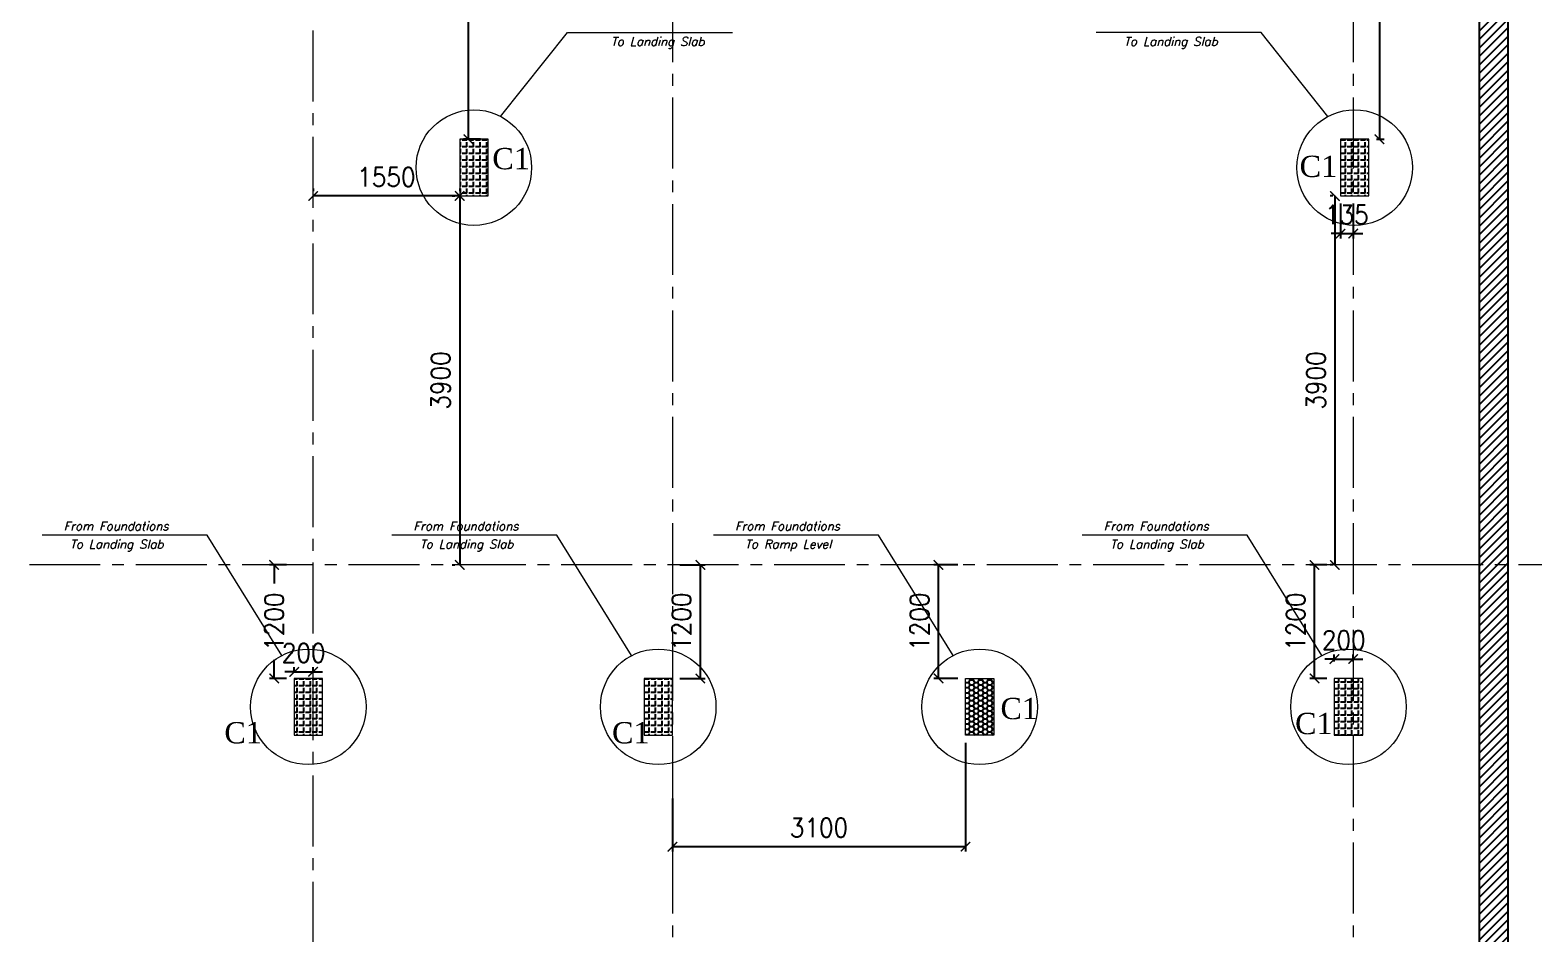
# Model space of a CAD drawing. Header units: millimetres. Extents: x -967280 to 3852, y 2833 to 1955156.
# Drawn here: x -508622 to -492718, y 409937 to 419491 of the extents above; entities that cross this region are included whole.
import ezdxf
from ezdxf.enums import TextEntityAlignment as Align

# ---------------------------------------------------------------- set-up
doc = ezdxf.new("R2010")
doc.units = ezdxf.units.MM
doc.header["$LTSCALE"] = 1000
doc.header["$PDMODE"] = 35
doc.header["$PDSIZE"] = 25
doc.linetypes.add('$0$DASHED2', pattern=[0.375, 0.25, -0.125])
doc.linetypes.add('Columns_Structural070816$0$CENTER2', pattern=[1.125, 0.75, -0.125, 0.125, -0.125])
for name, color, linetype, lineweight in [('00-DE-Hatch', 11, 'Continuous', 0), ('00-EG-Text', 3, 'Continuous', 0), ('S - column', 6, 'Continuous', 60), ('ST-000-AXIS', 9, 'Columns_Structural070816$0$CENTER2', 9), ('ST-RFT-BOT', 2, '$0$DASHED2', 30)]:
    doc.layers.add(name, color=color, linetype=linetype, lineweight=lineweight)
for name, color, linetype in [('_N-DIM 3', 7, 'Continuous'), ('R.C. footing', 4, 'Continuous'), ('S - BATH Hach', 1, 'Continuous'), ('S - col hach', 1, 'Continuous')]:
    doc.layers.add(name, color=color, linetype=linetype)
doc.styles.add('ASD', font='times.ttf')
doc.styles.add('E', font='ITALICC.shx')
doc.styles.add('TUNELNO', font='romans.shx', dxfattribs={"width": 0.9})
doc.dimstyles.new('Copy(2) of DSEC', dxfattribs={"dimtxt": 200, "dimasz": 100, "dimexe": 50, "dimexo": 80, "dimgap": 100, "dimtad": 1, "dimdec": 0, "dimrnd": 5, "dimzin": 0, "dimdsep": 46, "dimtxsty": 'TUNELNO', "dimblk": 'ARCHTICK', "dimcen": 0.09, "dimclrd": 1, "dimclre": 1, "dimclrt": 3, "dimadec": 0, "dimazin": 0, "dimtfac": 0.78125, "dimtdec": 0, "dimtix": 1, "dimtmove": 2, "dimatfit": 3, "dimldrblk": 'ARCHTICK', "dimfxl": 1, "dimtolj": 1, "dimtzin": 0, "dimarcsym": 0})
pattern_1 = [(90, (-416898.8693617994, -510539.7215643503), (-69.85000000000001, 4.3e-15), [50.8, -19.05]), (180, (-416898.8693617994, -510539.7215643503), (-8.6e-15, -69.85000000000001), [50.8, -19.05])]

# ---------------------------------------------------------------- blocks, each defined once
blk = doc.blocks.new('AXES-00')
at = {"layer": 'ST-000-AXIS'}
for p, q in [((552098.8693617983, 695813.8320931441), (552098.8693617983, 750979.5780758983)), ((555898.8693617983, 750979.5780758983), (555898.8693617983, 695813.8320931441)), ((563098.8693617987, 750979.5780758983), (563098.8693617987, 695813.8320931441)), ((575723.1772381836, 737039.7215643509), (505674.2525217133, 737039.7215643511))]:
    blk.add_line(p, q, dxfattribs=at)
blk = doc.blocks.new('_ArchTick')
at = {"color": 0, "linetype": 'ByBlock', "const_width": 0.15}
blk.add_lwpolyline([(-0.5, -0.5), (0.5, 0.5)], dxfattribs=at)
blk = doc.blocks.new('*D354')
at = {"layer": '_N-DIM 3', "color": 1, "linetype": 'Continuous', "lineweight": -2, "ltscale": 30, "transparency": 16777216}
for p, q in [((-494763.3966424271, 417657.3682430555), (-494763.3966424271, 417289.4427171381)), ((-494628.6901485041, 417657.3682430555), (-494628.6901485041, 417289.4427171381)), ((-494763.3966424271, 417339.4427171381), (-494863.3966424271, 417339.4427171381)), ((-494763.3966424271, 417339.4427171381), (-494628.6901485041, 417339.4427171381)), ((-494628.6901485041, 417339.4427171381), (-494528.6901485041, 417339.4427171381))]:
    blk.add_line(p, q, dxfattribs=at)
at = {"layer": 'Defpoints', "color": 0, "linetype": 'Continuous', "ltscale": 30, "transparency": 16777216}
for p in [(-494763.3966424271, 417737.3682430555), (-494628.6901485041, 417737.3682430555), (-494628.6901485041, 417339.4427171381)]:
    blk.add_point(p, dxfattribs=at)
at = {"layer": '_N-DIM 3', "color": 1, "linetype": 'Continuous', "lineweight": -2, "ltscale": 30, "transparency": 16777216, "xscale": 100, "yscale": 100, "zscale": 100}
blk.add_blockref('_ArchTick', (-494763.3966424271, 417339.4427171381), dxfattribs=at)
at = {"layer": '_N-DIM 3', "color": 1, "linetype": 'Continuous', "lineweight": -2, "ltscale": 30, "transparency": 16777216, "xscale": 100, "yscale": 100, "zscale": 100, "rotation": 180}
blk.add_blockref('_ArchTick', (-494628.6901485041, 417339.4427171381), dxfattribs=at)
at = {"layer": '_N-DIM 3', "color": 3, "linetype": 'Continuous', "ltscale": 30, "transparency": 16777216, "insert": (-494696.0433954656, 417539.4427171381), "char_height": 200, "attachment_point": 5, "style": 'TUNELNO'}
blk.add_mtext('\\A1;135', dxfattribs=at)
blk = doc.blocks.new('*D421')
at = {"layer": '_N-DIM 3', "color": 1, "linetype": 'Continuous', "lineweight": -2, "ltscale": 30, "transparency": 16777216}
for p, q in [((-505628.6901485046, 417817.3682430554), (-505628.6901485046, 417787.3682430554)), ((-504078.6863963016, 417817.3682430554), (-504078.6863963016, 417787.3682430554)), ((-504078.6863963016, 417737.3682430554), (-505628.6901485046, 417737.3682430554))]:
    blk.add_line(p, q, dxfattribs=at)
at = {"layer": 'Defpoints', "color": 0, "linetype": 'Continuous', "ltscale": 30, "transparency": 16777216}
for p in [(-505628.6901485046, 417737.3682430554), (-505628.6901485046, 417737.3682430554), (-504078.6863963016, 417737.3682430554)]:
    blk.add_point(p, dxfattribs=at)
at = {"layer": '_N-DIM 3', "color": 1, "linetype": 'Continuous', "lineweight": -2, "ltscale": 30, "transparency": 16777216, "xscale": 100, "yscale": 100, "zscale": 100, "rotation": 180}
blk.add_blockref('_ArchTick', (-505628.6901485046, 417737.3682430554), dxfattribs=at)
at = {"layer": '_N-DIM 3', "color": 1, "linetype": 'Continuous', "lineweight": -2, "ltscale": 30, "transparency": 16777216, "xscale": 100, "yscale": 100, "zscale": 100}
blk.add_blockref('_ArchTick', (-504078.6863963016, 417737.3682430554), dxfattribs=at)
at = {"layer": '_N-DIM 3', "color": 3, "linetype": 'Continuous', "ltscale": 30, "transparency": 16777216, "insert": (-504853.6882724031, 417937.3682430554), "char_height": 200, "attachment_point": 5, "style": 'TUNELNO'}
blk.add_mtext('\\A1;1550', dxfattribs=at)
blk = doc.blocks.new('*D422')
at = {"layer": '_N-DIM 3', "color": 1, "linetype": 'Continuous', "lineweight": -2, "ltscale": 30, "transparency": 16777216}
for p, q in [((-504158.6863963018, 417737.3682430556), (-504128.6863963046, 417737.3682430556)), ((-504078.6863963046, 417737.3682430556), (-504078.6863963046, 413837.368068479)), ((-504158.6863963018, 413837.368068479), (-504128.6863963046, 413837.368068479))]:
    blk.add_line(p, q, dxfattribs=at)
at = {"layer": 'Defpoints', "color": 0, "linetype": 'Continuous', "ltscale": 30, "transparency": 16777216}
for p in [(-504078.6863963018, 417737.3682430556), (-504078.6863963018, 413837.368068479), (-504078.6863963046, 413837.368068479)]:
    blk.add_point(p, dxfattribs=at)
at = {"layer": '_N-DIM 3', "color": 1, "linetype": 'Continuous', "lineweight": -2, "ltscale": 30, "transparency": 16777216, "xscale": 100, "yscale": 100, "zscale": 100}
for p, rotation in [((-504078.6863963046, 417737.3682430556), 90), ((-504078.6863963046, 413837.368068479), 270)]:
    blk.add_blockref('_ArchTick', p, dxfattribs=dict(at, rotation=rotation))
at = {"layer": '_N-DIM 3', "color": 3, "linetype": 'Continuous', "ltscale": 30, "transparency": 16777216, "insert": (-504278.6863963044, 415787.3681557674), "char_height": 200, "attachment_point": 5, "rotation": 90, "style": 'TUNELNO'}
blk.add_mtext('\\A1;3900', dxfattribs=at)
blk = doc.blocks.new('*D423')
at = {"layer": '_N-DIM 3', "color": 1, "linetype": 'Continuous', "lineweight": -2, "ltscale": 30, "transparency": 16777216}
for p, q in [((-494843.3966424273, 417737.3682430556), (-494872.2936807297, 417737.3682430556)), ((-494822.2936807297, 417737.3682430556), (-494822.2936807297, 413837.3680684787)), ((-494843.3966424273, 413837.3680684787), (-494872.2936807297, 413837.3680684787))]:
    blk.add_line(p, q, dxfattribs=at)
at = {"layer": 'Defpoints', "color": 0, "linetype": 'Continuous', "ltscale": 30, "transparency": 16777216}
for p in [(-494763.3966424273, 417737.3682430556), (-494822.2936807297, 413837.3680684787), (-494763.3966424273, 413837.3680684787)]:
    blk.add_point(p, dxfattribs=at)
at = {"layer": '_N-DIM 3', "color": 1, "linetype": 'Continuous', "lineweight": -2, "ltscale": 30, "transparency": 16777216, "xscale": 100, "yscale": 100, "zscale": 100}
for p, rotation in [((-494822.2936807297, 417737.3682430556), 90), ((-494822.2936807297, 413837.3680684787), 270)]:
    blk.add_blockref('_ArchTick', p, dxfattribs=dict(at, rotation=rotation))
at = {"layer": '_N-DIM 3', "color": 3, "linetype": 'Continuous', "ltscale": 30, "transparency": 16777216, "insert": (-495022.2936807295, 415787.3681557672), "char_height": 200, "attachment_point": 5, "rotation": 90, "style": 'TUNELNO'}
blk.add_mtext('\\A1;3900', dxfattribs=at)
blk = doc.blocks.new('*D424')
at = {"layer": '_N-DIM 3', "color": 1, "linetype": 'Continuous', "lineweight": -2, "ltscale": 30, "transparency": 16777216}
for p, q in [((-494828.6901484345, 412817.3682259458), (-494828.6901484345, 412892.2829250476)), ((-494628.6901485041, 412817.3682259458), (-494628.6901485041, 412892.2829250476)), ((-494828.6901484345, 412842.2829250476), (-494928.6901484345, 412842.2829250476)), ((-494828.6901484345, 412842.2829250476), (-494628.6901485041, 412842.2829250476)), ((-494628.6901485041, 412842.2829250476), (-494528.6901485041, 412842.2829250476))]:
    blk.add_line(p, q, dxfattribs=at)
at = {"layer": 'Defpoints', "color": 0, "linetype": 'Continuous', "ltscale": 30, "transparency": 16777216}
for p in [(-494828.6901484345, 412737.3682259458), (-494628.6901485041, 412842.2829250476), (-494628.6901485041, 412737.3682259458)]:
    blk.add_point(p, dxfattribs=at)
at = {"layer": '_N-DIM 3', "color": 1, "linetype": 'Continuous', "lineweight": -2, "ltscale": 30, "transparency": 16777216, "xscale": 100, "yscale": 100, "zscale": 100}
blk.add_blockref('_ArchTick', (-494828.6901484345, 412842.2829250476), dxfattribs=at)
at = {"layer": '_N-DIM 3', "color": 1, "linetype": 'Continuous', "lineweight": -2, "ltscale": 30, "transparency": 16777216, "xscale": 100, "yscale": 100, "zscale": 100, "rotation": 180}
blk.add_blockref('_ArchTick', (-494628.6901485041, 412842.2829250476), dxfattribs=at)
at = {"layer": '_N-DIM 3', "color": 3, "linetype": 'Continuous', "ltscale": 30, "transparency": 16777216, "insert": (-494728.6901484693, 413042.2829250476), "char_height": 200, "attachment_point": 5, "style": 'TUNELNO'}
blk.add_mtext('\\A1;200', dxfattribs=at)
blk = doc.blocks.new('*D425')
at = {"layer": '_N-DIM 3', "color": 1, "linetype": 'Continuous', "lineweight": -2, "ltscale": 30, "transparency": 16777216}
for p, q in [((-494908.6901484347, 413837.3680684787), (-495087.336628656, 413837.3680684787)), ((-495037.336628656, 412637.3683836049), (-495037.336628656, 413837.3680684787)), ((-494908.6901484347, 412637.3683836049), (-495087.336628656, 412637.3683836049))]:
    blk.add_line(p, q, dxfattribs=at)
at = {"layer": 'Defpoints', "color": 0, "linetype": 'Continuous', "ltscale": 30, "transparency": 16777216}
for p in [(-495037.336628656, 413837.3680684787), (-494828.6901484347, 413837.3680684787), (-494828.6901484347, 412637.3683836049)]:
    blk.add_point(p, dxfattribs=at)
at = {"layer": '_N-DIM 3', "color": 1, "linetype": 'Continuous', "lineweight": -2, "ltscale": 30, "transparency": 16777216, "xscale": 100, "yscale": 100, "zscale": 100}
for p, rotation in [((-495037.336628656, 413837.3680684787), 90), ((-495037.336628656, 412637.3683836049), 270)]:
    blk.add_blockref('_ArchTick', p, dxfattribs=dict(at, rotation=rotation))
at = {"layer": '_N-DIM 3', "color": 3, "linetype": 'Continuous', "ltscale": 30, "transparency": 16777216, "insert": (-495237.3366286558, 413237.3682260419), "char_height": 200, "attachment_point": 5, "rotation": 90, "style": 'TUNELNO'}
blk.add_mtext('\\A1;1200', dxfattribs=at)
blk = doc.blocks.new('*D426')
at = {"layer": '_N-DIM 3', "color": 1, "linetype": 'Continuous', "lineweight": -2, "ltscale": 30, "transparency": 16777216}
for p, q in [((-501748.6901485048, 413837.3680684787), (-501482.7369928985, 413837.3680684787)), ((-501532.7369928985, 412637.3683836049), (-501532.7369928985, 413837.3680684787)), ((-501748.6862388623, 412637.3683836049), (-501482.7369928985, 412637.3683836049))]:
    blk.add_line(p, q, dxfattribs=at)
at = {"layer": 'Defpoints', "color": 0, "linetype": 'Continuous', "ltscale": 30, "transparency": 16777216}
for p in [(-501828.6901485048, 413837.3680684787), (-501532.7369928985, 413837.3680684787), (-501828.6862388623, 412637.3683836049)]:
    blk.add_point(p, dxfattribs=at)
at = {"layer": '_N-DIM 3', "color": 1, "linetype": 'Continuous', "lineweight": -2, "ltscale": 30, "transparency": 16777216, "xscale": 100, "yscale": 100, "zscale": 100}
for p, rotation in [((-501532.7369928985, 413837.3680684787), 90), ((-501532.7369928985, 412637.3683836049), 270)]:
    blk.add_blockref('_ArchTick', p, dxfattribs=dict(at, rotation=rotation))
at = {"layer": '_N-DIM 3', "color": 3, "linetype": 'Continuous', "ltscale": 30, "transparency": 16777216, "insert": (-501732.7369928983, 413237.3682260419), "char_height": 200, "attachment_point": 5, "rotation": 90, "style": 'TUNELNO'}
blk.add_mtext('\\A1;1200', dxfattribs=at)
blk = doc.blocks.new('*D450')
at = {"layer": '_N-DIM 3', "color": 1, "linetype": 'Continuous', "lineweight": -2, "ltscale": 30, "transparency": 16777216}
for p, q in [((-505908.6863963363, 413837.368068479), (-506090.3957161972, 413837.368068479)), ((-506040.3957161972, 413837.368068479), (-506040.3957161972, 413641.6539403274)), ((-506040.3957161972, 412637.368383605), (-506040.3957161972, 412833.082511756)), ((-505908.6863963363, 412637.368383605), (-506090.3957161972, 412637.368383605))]:
    blk.add_line(p, q, dxfattribs=at)
at = {"layer": 'Defpoints', "color": 0, "linetype": 'Continuous', "ltscale": 30, "transparency": 16777216}
for p in [(-506040.3957161972, 413837.368068479), (-505828.6863963363, 413837.368068479), (-505828.6863963363, 412637.368383605)]:
    blk.add_point(p, dxfattribs=at)
at = {"layer": '_N-DIM 3', "color": 1, "linetype": 'Continuous', "lineweight": -2, "ltscale": 30, "transparency": 16777216, "xscale": 100, "yscale": 100, "zscale": 100}
for p, rotation in [((-506040.3957161972, 413837.368068479), 90), ((-506040.3957161972, 412637.368383605), 270)]:
    blk.add_blockref('_ArchTick', p, dxfattribs=dict(at, rotation=rotation))
at = {"layer": '_N-DIM 3', "color": 3, "linetype": 'Continuous', "ltscale": 30, "transparency": 16777216, "insert": (-506040.3957161965, 413237.3682260418), "char_height": 200, "attachment_point": 5, "rotation": 90, "style": 'TUNELNO'}
blk.add_mtext('\\A1;1200', dxfattribs=at)
blk = doc.blocks.new('*D451')
at = {"layer": '_N-DIM 3', "color": 1, "linetype": 'Continuous', "lineweight": -2, "ltscale": 30, "transparency": 16777216}
for p, q in [((-505828.6863963361, 412717.3683836048), (-505828.6863963361, 412757.4624721647)), ((-505628.6901485046, 412717.3683836048), (-505628.6901485046, 412757.4624721647)), ((-505828.6863963361, 412707.4624721647), (-505928.6863963361, 412707.4624721647)), ((-505828.6863963361, 412707.4624721647), (-505628.6901485046, 412707.4624721647)), ((-505628.6901485046, 412707.4624721647), (-505528.6901485046, 412707.4624721647))]:
    blk.add_line(p, q, dxfattribs=at)
at = {"layer": 'Defpoints', "color": 0, "linetype": 'Continuous', "ltscale": 30, "transparency": 16777216}
for p in [(-505828.6863963361, 412637.3683836048), (-505628.6901485046, 412707.4624721647), (-505628.6901485046, 412637.3683836048)]:
    blk.add_point(p, dxfattribs=at)
at = {"layer": '_N-DIM 3', "color": 1, "linetype": 'Continuous', "lineweight": -2, "ltscale": 30, "transparency": 16777216, "xscale": 100, "yscale": 100, "zscale": 100}
blk.add_blockref('_ArchTick', (-505828.6863963361, 412707.4624721647), dxfattribs=at)
at = {"layer": '_N-DIM 3', "color": 1, "linetype": 'Continuous', "lineweight": -2, "ltscale": 30, "transparency": 16777216, "xscale": 100, "yscale": 100, "zscale": 100, "rotation": 180}
blk.add_blockref('_ArchTick', (-505628.6901485046, 412707.4624721647), dxfattribs=at)
at = {"layer": '_N-DIM 3', "color": 3, "linetype": 'Continuous', "ltscale": 30, "transparency": 16777216, "insert": (-505728.6882724203, 412907.4624721647), "char_height": 200, "attachment_point": 5, "style": 'TUNELNO'}
blk.add_mtext('\\A1;200', dxfattribs=at)
blk = doc.blocks.new('*D474')
at = {"layer": '_N-DIM 3', "color": 1, "linetype": 'Continuous', "lineweight": -2, "ltscale": 30, "transparency": 16777216}
for p, q in [((-498808.5863963376, 413837.368068479), (-499065.0843827034, 413837.368068479)), ((-499015.0843827034, 412637.3683836048), (-499015.0843827034, 413837.368068479)), ((-498808.5863963376, 412637.3683836048), (-499065.0843827034, 412637.3683836048))]:
    blk.add_line(p, q, dxfattribs=at)
at = {"layer": 'Defpoints', "color": 0, "linetype": 'Continuous', "ltscale": 30, "transparency": 16777216}
for p in [(-499015.0843827034, 413837.368068479), (-498728.5863963376, 413837.368068479), (-498728.5863963376, 412637.3683836048)]:
    blk.add_point(p, dxfattribs=at)
at = {"layer": '_N-DIM 3', "color": 1, "linetype": 'Continuous', "lineweight": -2, "ltscale": 30, "transparency": 16777216, "xscale": 100, "yscale": 100, "zscale": 100}
for p, rotation in [((-499015.0843827034, 413837.368068479), 90), ((-499015.0843827034, 412637.3683836048), 270)]:
    blk.add_blockref('_ArchTick', p, dxfattribs=dict(at, rotation=rotation))
at = {"layer": '_N-DIM 3', "color": 3, "linetype": 'Continuous', "ltscale": 30, "transparency": 16777216, "insert": (-499215.0843827032, 413237.3682260419), "char_height": 200, "attachment_point": 5, "rotation": 90, "style": 'TUNELNO'}
blk.add_mtext('\\A1;1200', dxfattribs=at)
blk = doc.blocks.new('*D475')
at = {"layer": '_N-DIM 3', "color": 1, "linetype": 'Continuous', "lineweight": -2, "ltscale": 30, "transparency": 16777216}
for p, q in [((-498728.5863963374, 411957.3683835342), (-498728.5863963374, 410808.9411098736)), ((-501828.6901485048, 411368.0547467039), (-501828.6901485048, 410808.9411098736)), ((-498728.5863963374, 410858.9411098736), (-501828.6901485048, 410858.9411098736))]:
    blk.add_line(p, q, dxfattribs=at)
at = {"layer": 'Defpoints', "color": 0, "linetype": 'Continuous', "ltscale": 30, "transparency": 16777216}
for p in [(-498728.5863963374, 412037.3683835342), (-501828.6901485048, 411448.0547467039), (-501828.6901485048, 410858.9411098736)]:
    blk.add_point(p, dxfattribs=at)
at = {"layer": '_N-DIM 3', "color": 1, "linetype": 'Continuous', "lineweight": -2, "ltscale": 30, "transparency": 16777216, "xscale": 100, "yscale": 100, "zscale": 100, "rotation": 180}
blk.add_blockref('_ArchTick', (-501828.6901485048, 410858.9411098736), dxfattribs=at)
at = {"layer": '_N-DIM 3', "color": 1, "linetype": 'Continuous', "lineweight": -2, "ltscale": 30, "transparency": 16777216, "xscale": 100, "yscale": 100, "zscale": 100}
blk.add_blockref('_ArchTick', (-498728.5863963374, 410858.9411098736), dxfattribs=at)
at = {"layer": '_N-DIM 3', "color": 3, "linetype": 'Continuous', "ltscale": 30, "transparency": 16777216, "insert": (-500278.6382724211, 411058.9411098736), "char_height": 200, "attachment_point": 5, "style": 'TUNELNO'}
blk.add_mtext('\\A1;3100', dxfattribs=at)
blk = doc.blocks.new('A$C46269fcd new')
at = {"layer": 'S - BATH Hach', "ltscale": 30, "transparency": 33554483}
h = blk.add_hatch(dxfattribs=at)
h.set_pattern_fill('ANSI31', color=1, scale=20)
h.set_pattern_definition([(45, (643184.172291499, -484711.7999412938), (-44.90128060534577, 44.90128060534577), [])])
h.paths.add_polyline_path([(47835.00375211134, 35800.00015757559), (47835.00375211134, -9199.99999989965), (-6099.996247833245, -9199.99999989965), (-6099.996247833245, 35800.00015757559), (-5799.996247833245, 35800.00015757559), (-5799.996247833245, -8899.99999989965), (47535.00375211134, -8899.99999989965), (47535.00375211134, 35800.00015757559)])
at = {"layer": 'S - col hach', "true_color": 0xcd6928}
h = blk.add_hatch(dxfattribs=at)
h.set_pattern_fill('ANGLE', color=32, scale=10, angle=90)
h.set_pattern_definition(pattern_1)
h.paths.add_polyline_path([(37050.00375213137, 31100.00017464755), (36750.00375220191, 31100.00017464755), (36750.00375220191, 30500.00017457723), (37050.00375213137, 30500.00017457723)])
h = blk.add_hatch(dxfattribs=at)
h.set_pattern_fill('ANGLE', color=32, scale=10, angle=90)
h.set_pattern_definition(pattern_1)
h.paths.add_polyline_path([(46365.2935060059, 31100.00017464755), (46065.29350607644, 31100.00017464755), (46065.29350607644, 30500.00017457723), (46365.2935060059, 30500.00017457723)])
h = blk.add_hatch(dxfattribs=at)
h.set_pattern_fill('ANGLE', color=32, scale=10, angle=90)
h.set_pattern_definition([(90, (-416598.8731139676, -510439.7215643503), (-69.85000000000001, 4.3e-15), [50.8, -19.05]), (180, (-416598.8731139676, -510439.7215643503), (-8.6e-15, -69.85000000000001), [50.8, -19.05])])
h.paths.add_polyline_path([(35299.9999999993, 25400.00031512662), (35000.00000006985, 25400.00031512662), (35000.00000006985, 24800.0003150563), (35299.9999999993, 24800.0003150563)])
h = blk.add_hatch(dxfattribs=at)
h.set_pattern_fill('ANGLE', color=32, scale=10, angle=90)
h.set_pattern_definition([(90, (-416998.8693617994, -510439.7215643503), (-69.85000000000001, 4.3e-15), [50.8, -19.05]), (180, (-416998.8693617994, -510439.7215643503), (-8.6e-15, -69.85000000000001), [50.8, -19.05])])
h.paths.add_polyline_path([(39000.00375216664, 25400.00031512662), (38700.00375223719, 25400.00031512662), (38700.00375223719, 24800.0003150563), (39000.00375216664, 24800.0003150563)])
h = blk.add_hatch(dxfattribs=at)
h.set_pattern_fill('ANGLE', color=32, scale=10, angle=90)
h.set_pattern_definition([(90, (-416898.8693617994, -510539.7214066914), (-69.85000000000001, 4.3e-15), [50.8, -19.05]), (180, (-416898.8693617994, -510539.7214066914), (-8.6e-15, -69.85000000000001), [50.8, -19.05])])
h.paths.add_polyline_path([(46299.99999999849, 25400.00031512662), (46000.00000006903, 25400.00031512662), (46000.00000006903, 24800.0003150563), (46299.99999999849, 24800.0003150563)])
at = {"layer": 'R.C. footing', "color": 4, "ltscale": 30}
blk.add_lwpolyline([(47835.00375211134, 35800.00015757559), (47835.00375211134, -9199.99999989965), (-6099.996247833245, -9199.99999989965), (-6099.996247833245, 35800.00015757559), (-5799.996247833245, 35800.00015757559), (-5799.996247833245, -8899.99999989965), (47535.00375211134, -8899.99999989965), (47535.00375211134, 35800.00015757559)], close=True, dxfattribs=at)
at = {"layer": 'S - column', "lineweight": 15}
for points in [[(37050.00375213137, 31100.00017464755), (36750.00375220191, 31100.00017464755), (36750.00375220191, 30500.00017457723), (37050.00375213137, 30500.00017457723)], [(46365.2935060059, 31100.00017464755), (46065.29350607644, 31100.00017464755), (46065.29350607644, 30500.00017457723), (46365.2935060059, 30500.00017457723)], [(35299.9999999993, 25400.00031512662), (35000.00000006985, 25400.00031512662), (35000.00000006985, 24800.0003150563), (35299.9999999993, 24800.0003150563)], [(39000.00375216664, 25400.00031512662), (38700.00375223719, 25400.00031512662), (38700.00375223719, 24800.0003150563), (39000.00375216664, 24800.0003150563)], [(46299.99999999849, 25400.00031512662), (46000.00000006903, 25400.00031512662), (46000.00000006903, 24800.0003150563), (46299.99999999849, 24800.0003150563)]]:
    blk.add_lwpolyline(points, close=True, dxfattribs=at)
blk = doc.blocks.new('A$C502a855f new')
at = {"layer": 'S - col hach', "true_color": 0xf8d731}
h = blk.add_hatch(dxfattribs=at)
h.set_pattern_fill('HONEY', color=40, scale=10)
h.set_pattern_definition([(0, (-310798.8731139663, -401239.7215644507), (47.625, 27.49630645), [31.75, -63.5]), (120, (-310798.8731139663, -401239.7215644507), (-47.6249998959419, 27.49630663023391), [31.74999999999991, -63.49999999999982]), (60, (-310798.8731139663, -401239.7215644507), (1.04058091e-07, 54.99261308023389), [-63.5, 31.75])])
h.paths.add_polyline_path([(148200.0999999994, 34600.00031502603), (148500.0999999289, 34600.00031502603), (148500.0999999289, 34000.00031495572), (148200.0999999994, 34000.00031495572)])
at = {"layer": 'S - column', "lineweight": 15}
blk.add_lwpolyline([(148200.0999999994, 34600.00031502603), (148500.0999999289, 34600.00031502603), (148500.0999999289, 34000.00031495572), (148200.0999999994, 34000.00031495572)], close=True, dxfattribs=at)
blk = doc.blocks.new('*D1244')
at = {"layer": '_N-DIM 3', "color": 1, "linetype": 'Continuous', "lineweight": -2, "ltscale": 30, "transparency": 16777216}
for p, q in [((-503858.6863963724, 422737.3682260539), (-504036.9387184352, 422737.3682260539)), ((-503986.9387184352, 418337.3682431259), (-503986.9387184352, 422737.3682260539)), ((-503858.6863963724, 418337.3682431259), (-504036.9387184352, 418337.3682431259))]:
    blk.add_line(p, q, dxfattribs=at)
at = {"layer": 'Defpoints', "color": 0, "linetype": 'Continuous', "ltscale": 30, "transparency": 16777216}
for p in [(-503986.9387184352, 422737.3682260539), (-503778.6863963724, 422737.3682260539), (-503778.6863963724, 418337.3682431259)]:
    blk.add_point(p, dxfattribs=at)
at = {"layer": '_N-DIM 3', "color": 1, "linetype": 'Continuous', "lineweight": -2, "ltscale": 30, "transparency": 16777216, "xscale": 100, "yscale": 100, "zscale": 100}
for p, rotation in [((-503986.9387184352, 422737.3682260539), 90), ((-503986.9387184352, 418337.3682431259), 270)]:
    blk.add_blockref('_ArchTick', p, dxfattribs=dict(at, rotation=rotation))
at = {"layer": '_N-DIM 3', "color": 3, "linetype": 'Continuous', "ltscale": 30, "transparency": 16777216, "insert": (-504186.938718435, 420537.36823459), "char_height": 200, "attachment_point": 5, "rotation": 90, "style": 'TUNELNO'}
blk.add_mtext('\\A1;4400', dxfattribs=at)
blk = doc.blocks.new('*D1245')
at = {"layer": '_N-DIM 3', "color": 1, "linetype": 'Continuous', "lineweight": -2, "ltscale": 30, "transparency": 16777216}
for p, q in [((-494383.3966424979, 422737.3682260539), (-494301.3338292734, 422737.3682260539)), ((-494351.3338292734, 422737.3682260539), (-494351.3338292734, 418337.3682431259)), ((-494383.3966424979, 418337.3682431259), (-494301.3338292734, 418337.3682431259))]:
    blk.add_line(p, q, dxfattribs=at)
at = {"layer": 'Defpoints', "color": 0, "linetype": 'Continuous', "ltscale": 30, "transparency": 16777216}
for p in [(-494463.3966424979, 422737.3682260539), (-494463.3966424979, 418337.3682431259), (-494351.3338292734, 418337.3682431259)]:
    blk.add_point(p, dxfattribs=at)
at = {"layer": '_N-DIM 3', "color": 1, "linetype": 'Continuous', "lineweight": -2, "ltscale": 30, "transparency": 16777216, "xscale": 100, "yscale": 100, "zscale": 100}
for p, rotation in [((-494351.3338292734, 422737.3682260539), 90), ((-494351.3338292734, 418337.3682431259), 270)]:
    blk.add_blockref('_ArchTick', p, dxfattribs=dict(at, rotation=rotation))
at = {"layer": '_N-DIM 3', "color": 3, "linetype": 'Continuous', "ltscale": 30, "transparency": 16777216, "insert": (-494551.3338292731, 420537.36823459), "char_height": 200, "attachment_point": 5, "rotation": 90, "style": 'TUNELNO'}
blk.add_mtext('\\A1;4400', dxfattribs=at)

msp = doc.modelspace()

# ---------------------------------------------------------------- linework, layer by layer
at = {"layer": '00-DE-Hatch'}
for points in [[(-503646.3079311296, 418578.9211069852), (-502938.9838547332, 419465.8620247807), (-501194.0620621068, 419465.8620247807)], [(-494895.7751076696, 418578.9211069852), (-495603.0991840661, 419465.8620247807), (-497348.0209766924, 419465.8620247807)], [(-505961.0686136762, 412878.9212474643), (-506750.9799266498, 414152.7772971367), (-508495.9017192762, 414152.7772971367)], [(-502261.0648615089, 412878.9212474643), (-503050.9761744825, 414152.7772971367), (-504795.8979671089, 414152.7772971367)], [(-494961.0686136771, 412878.9212474643), (-495750.9799266506, 414152.7772971367), (-497495.901719277, 414152.7772971367)]]:
    msp.add_lwpolyline(points, dxfattribs=at)
at = {"layer": '00-DE-Hatch', "color": 2}
msp.add_lwpolyline([(-498860.9648615799, 412878.9212474642), (-499650.8761745535, 414152.7772971366), (-501395.7979671799, 414152.7772971366)], dxfattribs=at)
at = {"layer": '00-DE-Hatch'}
for centre in [(-503928.6863963369, 418037.3682430905), (-494613.3966424624, 418037.3682430905), (-505678.6901484689, 412337.3683835696), (-501978.6863963016, 412337.3683835696), (-494678.6901484698, 412337.3683835696)]:
    msp.add_circle(centre, 610.7512603387883, dxfattribs=at)
at = {"layer": '00-DE-Hatch', "color": 2}
msp.add_circle((-498578.5863963726, 412337.3683835694), 610.7512603387883, dxfattribs=at)

# ---------------------------------------------------------------- block references
at = {"layer": '_N-DIM 3', "color": 6, "linetype": 'Continuous', "ltscale": 30}
msp.add_blockref('AXES-00', (-1057727.559510303, -323202.3534958721), dxfattribs=at)
at = {"layer": 'S - column', "color": 7, "true_color": 0xffffff}
msp.add_blockref('A$C46269fcd new', (-540828.6901485035, 387237.3680684781), dxfattribs=at)
at = {"layer": 'ST-RFT-BOT', "lineweight": 106, "ltscale": 30}
msp.add_blockref('A$C502a855f new', (-646928.6863963368, 378037.3680685786), dxfattribs=at)

# ---------------------------------------------------------------- texts
at = {"ltscale": 6, "style": 'ASD'}
for p in [(-503534.9994702755, 418132.4450328634), (-494997.2368556176, 418050.4646739277), (-498160.8890877872, 412319.9753098103), (-495045.0233604145, 412161.4928451006), (-506369.0981150124, 412063.5848922617), (-502269.0981150133, 412063.5848922617)]:
    msp.add_text('C1', height=225, dxfattribs=at).set_placement(p, align=Align.MIDDLE_CENTER)
at = {"layer": '00-EG-Text', "color": 4, "style": 'E'}
for s, p in [('To Landing Slab', (-501984.4364941341, 419370.1431914534)), ('To Landing Slab', (-496557.6465446651, 419370.1431914534)), ('From Foundations', (-507712.0483695905, 414248.4961304044)), ('From Foundations', (-504012.0446174232, 414248.4961304044)), ('From Foundations', (-500611.9446174944, 414248.4961304043)), ('From Foundations', (-496712.0483695912, 414248.4961304044)), ('To Landing Slab', (-507705.5272872489, 414057.0584638095)), ('To Landing Slab', (-504005.5235350815, 414057.0584638095)), ('To Ramp Level', (-500605.4235351525, 414057.0584638093)), ('To Landing Slab', (-496705.5272872497, 414057.0584638095))]:
    msp.add_text(s, height=91.29515320872913, dxfattribs=at).set_placement(p, align=Align.MIDDLE_CENTER)

# ---------------------------------------------------------------- dimensions: what is measured, and where the dimension line sits
at = {"layer": '_N-DIM 3', "color": 6, "linetype": 'Continuous', "ltscale": 30}
for base, p1, p2, picture, middle in [((-503986.9387184352, 422737.3682260539), (-503778.6863963722, 418337.3682431256), (-503778.6863963722, 422737.3682260537), '*D1244', (-504186.938718435, 420537.36823459)), ((-494351.3338292734, 418337.3682431259), (-494463.3966424976, 422737.3682260537), (-494463.3966424976, 418337.3682431256), '*D1245', (-494551.3338292731, 420537.36823459)), ((-504078.6863963046, 413837.368068479), (-504078.6863963016, 417737.3682430554), (-504078.6863963016, 413837.3680684787), '*D422', (-504278.6863963044, 415787.3681557674)), ((-494822.2936807297, 413837.3680684787), (-494763.3966424271, 417737.3682430554), (-494763.3966424271, 413837.3680684785), '*D423', (-495022.2936807295, 415787.3681557672)), ((-501532.7369928985, 413837.3680684787), (-501828.6862388621, 412637.3683836047), (-501828.6901485046, 413837.3680684785), '*D426', (-501732.7369928983, 413237.3682260419)), ((-499015.0843827034, 413837.368068479), (-498728.5863963374, 412637.3683836045), (-498728.5863963374, 413837.3680684787), '*D474', (-499215.0843827032, 413237.3682260419)), ((-495037.336628656, 413837.3680684787), (-494828.6901484345, 412637.3683836047), (-494828.6901484345, 413837.3680684785), '*D425', (-495237.3366286558, 413237.3682260419))]:
    dim = msp.add_linear_dim(base=base, p1=p1, p2=p2, angle=90, dimstyle='Copy(2) of DSEC', dxfattribs=at)
    dim.commit()
    dim.dimension.update_dxf_attribs({"geometry": picture, "text_midpoint": middle})
for base, p1, p2, picture, middle in [((-505628.6901485046, 417737.3682430554), (-504078.6863963016, 417737.3682430554), (-505628.6901485046, 417737.3682430554), '*D421', (-504853.6882724031, 417937.3682430554)), ((-494628.6901485041, 417339.4427171381), (-494763.3966424271, 417737.3682430555), (-494628.6901485041, 417737.3682430555), '*D354', (-494696.0433954656, 417539.4427171381)), ((-494628.6901485041, 412842.2829250476), (-494828.6901484345, 412737.3682259458), (-494628.6901485041, 412737.3682259458), '*D424', (-494728.6901484693, 413042.2829250476)), ((-505628.6901485046, 412707.4624721647), (-505828.6863963361, 412637.3683836048), (-505628.6901485046, 412637.3683836048), '*D451', (-505728.6882724203, 412907.4624721647)), ((-501828.6901485048, 410858.9411098736), (-498728.5863963374, 412037.3683835342), (-501828.6901485048, 411448.0547467039), '*D475', (-500278.6382724211, 411058.9411098736))]:
    dim = msp.add_linear_dim(base=base, p1=p1, p2=p2, dimstyle='Copy(2) of DSEC', dxfattribs=at)
    dim.commit()
    dim.dimension.update_dxf_attribs({"geometry": picture, "text_midpoint": middle})
dim = msp.add_linear_dim(base=(-506040.3957161972, 413837.368068479), p1=(-505828.6863963361, 412637.3683836048), p2=(-505828.6863963361, 413837.3680684787), angle=90, dimstyle='Copy(2) of DSEC', dxfattribs=at)
dim.commit()
dim.dimension.update_dxf_attribs({"geometry": '*D450', "text_midpoint": (-506040.3957161965, 413237.3682260418), "dimtype": 160})

doc.saveas('drawing.dxf')
